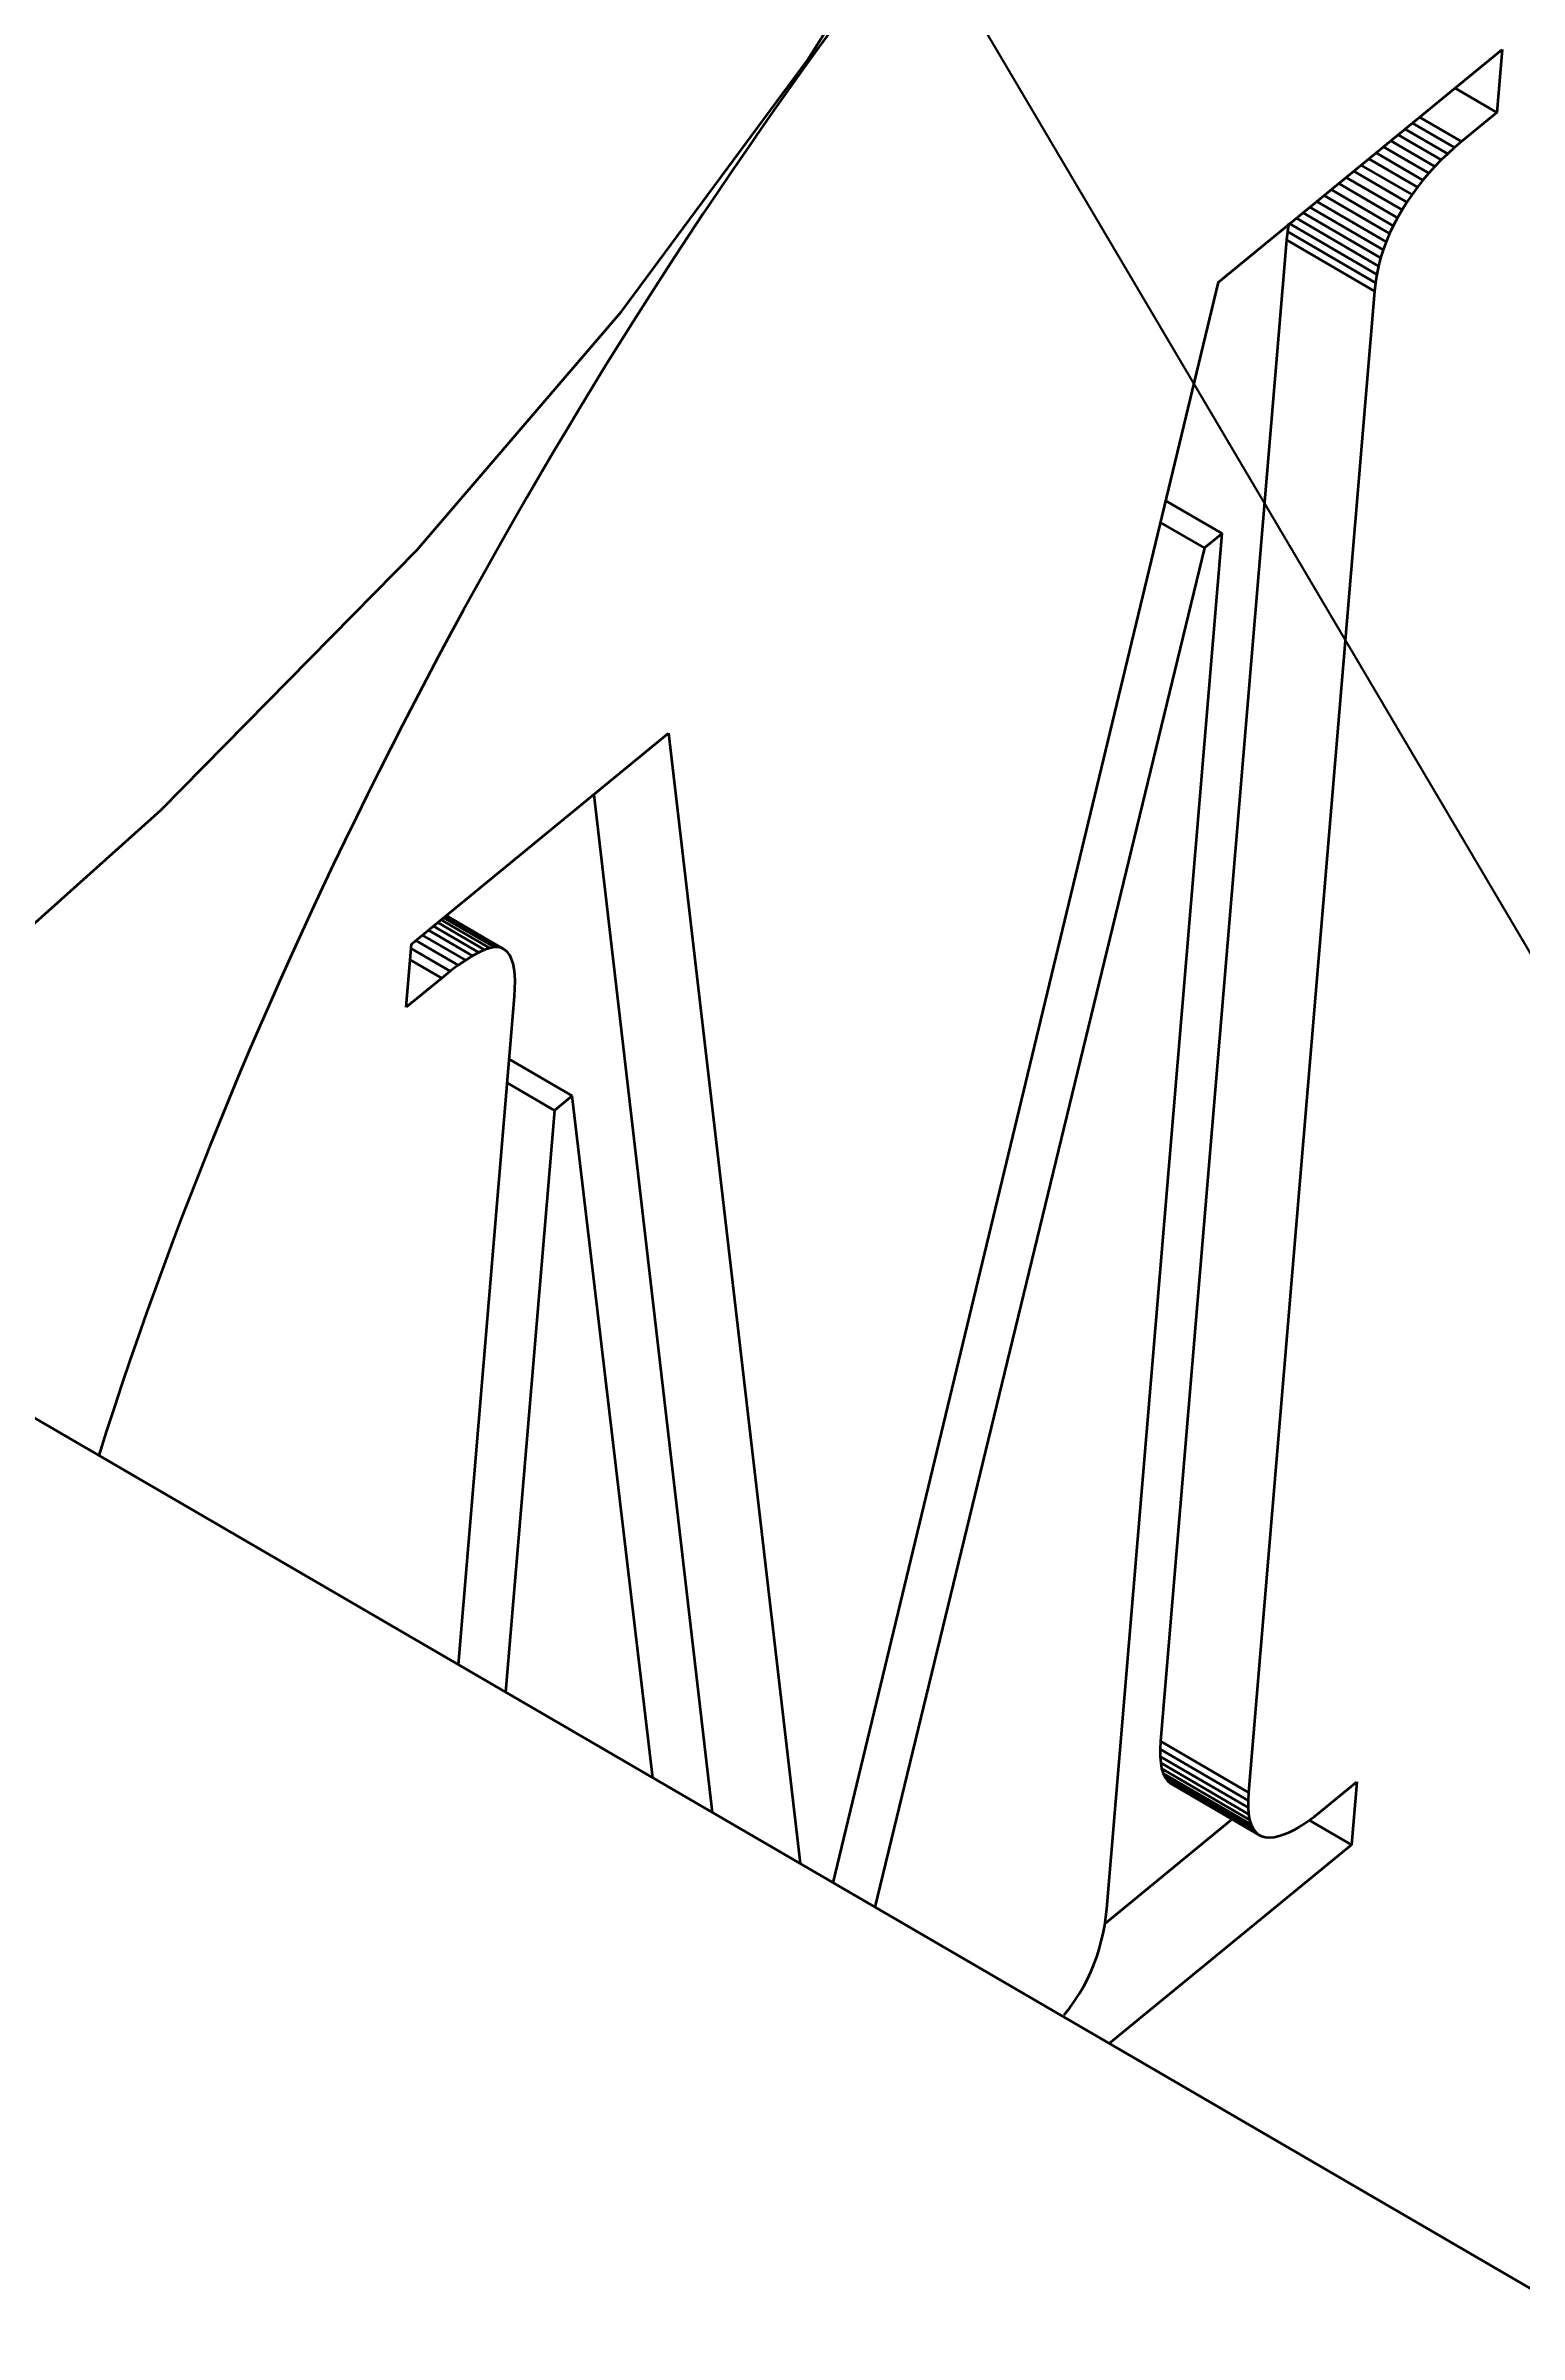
# Model space of a CAD drawing. Header units: millimetres. Extents: x 5606 to 13175, y -3239 to -2051.
# Drawn here: x 6963.04 to 6966.32, y -2754.69 to -2749.58 of the extents above; entities that cross this region are included whole.
import ezdxf

# ---------------------------------------------------------------- set-up
doc = ezdxf.new("R2010")
doc.units = ezdxf.units.MM
doc.layers.add('word_dim', color=253, linetype='Continuous')
doc.styles.get("Standard").update_dxf_attribs({"font": 'romans.shx', "bigfont": 'bigfont.shx'})
doc.dimstyles.new('RS1-4', dxfattribs={"dimscale": 4, "dimtxt": 3.5, "dimasz": 3, "dimexe": 1, "dimexo": 0, "dimgap": 1, "dimtad": 3, "dimdsep": 46, "dimtxsty": 'Standard', "dimblk1": 'OPEN', "dimblk2": 'OPEN', "dimsah": 1, "dimcen": 0, "dimclrd": 256, "dimclre": 256, "dimclrt": 3, "dimadec": 0, "dimazin": 0, "dimtfac": 1, "dimtmove": 0, "dimatfit": 3, "dimldrblk": 'OPEN', "dimfxl": 0, "dimtolj": 1, "dimtzin": 0, "dimarcsym": 0})

# ---------------------------------------------------------------- blocks, each defined once
blk = doc.blocks.new('A$C25B35021')
at = {"color": 7, "lineweight": 35}
blk.add_line((47.2364, -109.0129), (28.5672, -98.1464), dxfattribs=at)
at = {"color": 7, "lineweight": 35, "ltscale": 0.020454}
blk.add_line((40.5284, -101.0405), (41.161, -100.5216), dxfattribs=at)
at = {"color": 7, "lineweight": 35, "ltscale": 0.003523}
blk.add_line((41.161, -100.5216), (41.1491, -100.662), dxfattribs=at)
at = {"color": 7, "lineweight": 35, "ltscale": 0.002697}
for p, q in [((41.1491, -100.662), (41.0559, -100.6077)), ((41.0702, -100.7268), (40.9769, -100.6726))]:
    blk.add_line(p, q, dxfattribs=at)
at = {"color": 7, "lineweight": 35, "ltscale": 0.002736}
blk.add_line((41.0395, -100.7537), (40.9449, -100.6987), dxfattribs=at)
at = {"color": 7, "lineweight": 35, "ltscale": 0.002705}
blk.add_line((41.0545, -100.74), (40.961, -100.6856), dxfattribs=at)
at = {"color": 7, "lineweight": 35, "ltscale": 0.002555}
blk.add_line((41.1491, -100.662), (41.0702, -100.7268), dxfattribs=at)
at = {"color": 7, "lineweight": 35, "ltscale": 0.00302}
blk.add_line((40.9845, -100.8128), (40.8801, -100.752), dxfattribs=at)
at = {"color": 7, "lineweight": 35, "ltscale": 0.00292}
blk.add_line((40.9974, -100.7973), (40.8964, -100.7385), dxfattribs=at)
at = {"color": 7, "lineweight": 35, "ltscale": 0.002842}
for p, q in [((41.0109, -100.7823), (40.9127, -100.7251)), ((38.8662, -102.542), (38.7679, -102.4849))]:
    blk.add_line(p, q, dxfattribs=at)
at = {"color": 7, "lineweight": 35, "ltscale": 0.002779}
blk.add_line((41.025, -100.7678), (40.9289, -100.7119), dxfattribs=at)
at = {"color": 7, "lineweight": 35, "ltscale": 0.000505557}
blk.add_line((41.0395, -100.7537), (41.025, -100.7678), dxfattribs=at)
at = {"color": 7, "lineweight": 35, "ltscale": 0.000507666}
blk.add_line((41.0545, -100.74), (41.0395, -100.7537), dxfattribs=at)
at = {"color": 7, "lineweight": 35, "ltscale": 0.000511587}
blk.add_line((41.0702, -100.7268), (41.0545, -100.74), dxfattribs=at)
at = {"color": 7, "lineweight": 35, "ltscale": 0.003598}
for p, q in [((40.9377, -100.879), (40.8133, -100.8067)), ((38.9317, -102.5249), (38.8073, -102.4526))]:
    blk.add_line(p, q, dxfattribs=at)
at = {"color": 7, "lineweight": 35, "ltscale": 0.003425}
for p, q in [((40.9486, -100.8618), (40.8302, -100.7929)), ((38.9239, -102.523), (38.8055, -102.4541))]:
    blk.add_line(p, q, dxfattribs=at)
at = {"color": 7, "lineweight": 35, "ltscale": 0.003273}
for p, q in [((40.96, -100.845), (40.8469, -100.7792)), ((38.9149, -102.523), (38.8017, -102.4571))]:
    blk.add_line(p, q, dxfattribs=at)
at = {"color": 7, "lineweight": 35, "ltscale": 0.003136}
blk.add_line((40.972, -100.8287), (40.8636, -100.7655), dxfattribs=at)
at = {"color": 7, "lineweight": 35, "ltscale": 0.000503663}
blk.add_line((40.9974, -100.7973), (40.9845, -100.8128), dxfattribs=at)
at = {"color": 7, "lineweight": 35, "ltscale": 0.00050505}
blk.add_line((41.0109, -100.7823), (40.9974, -100.7973), dxfattribs=at)
at = {"color": 7, "lineweight": 35, "ltscale": 0.000505576}
blk.add_line((41.025, -100.7678), (41.0109, -100.7823), dxfattribs=at)
at = {"color": 7, "lineweight": 35, "ltscale": 0.00446}
blk.add_line((40.9023, -100.9499), (40.7481, -100.8602), dxfattribs=at)
at = {"color": 7, "lineweight": 35, "ltscale": 0.004216}
blk.add_line((40.9098, -100.932), (40.764, -100.8472), dxfattribs=at)
at = {"color": 7, "lineweight": 35, "ltscale": 0.003993}
blk.add_line((40.9182, -100.9143), (40.7801, -100.8339), dxfattribs=at)
at = {"color": 7, "lineweight": 35, "ltscale": 0.003785}
for p, q in [((40.9275, -100.8966), (40.7966, -100.8204)), ((38.9383, -102.5286), (38.8075, -102.4524))]:
    blk.add_line(p, q, dxfattribs=at)
at = {"color": 7, "lineweight": 35, "ltscale": 0.000508301}
blk.add_line((40.96, -100.845), (40.9486, -100.8618), dxfattribs=at)
at = {"color": 7, "lineweight": 35, "ltscale": 0.000506629}
blk.add_line((40.972, -100.8287), (40.96, -100.845), dxfattribs=at)
at = {"color": 7, "lineweight": 35, "ltscale": 0.000504871}
blk.add_line((40.9845, -100.8128), (40.972, -100.8287), dxfattribs=at)
at = {"color": 7, "lineweight": 35, "ltscale": 0.000469614}
blk.add_line((40.6854, -100.9087), (40.6825, -100.9273), dxfattribs=at)
at = {"color": 7, "lineweight": 35, "ltscale": 0.005671}
for p, q in [((40.8814, -101.0228), (40.6854, -100.9087)), ((40.5948, -104.4247), (40.3988, -104.3106)), ((40.5948, -104.4408), (40.3988, -104.3267)), ((40.5958, -104.4069), (40.3997, -104.2928)), ((40.5959, -104.4552), (40.3999, -104.3411)), ((40.6109, -104.4951), (40.4149, -104.381)), ((40.6174, -104.5007), (40.4213, -104.3866))]:
    blk.add_line(p, q, dxfattribs=at)
at = {"color": 7, "lineweight": 35, "ltscale": 0.005296}
blk.add_line((40.8853, -101.0044), (40.7022, -100.8978), dxfattribs=at)
at = {"color": 7, "lineweight": 35, "ltscale": 0.004997}
blk.add_line((40.89, -100.9862), (40.7172, -100.8856), dxfattribs=at)
at = {"color": 7, "lineweight": 35, "ltscale": 0.004721}
blk.add_line((40.8957, -100.9679), (40.7325, -100.873), dxfattribs=at)
at = {"color": 7, "lineweight": 35, "ltscale": 0.000498928}
blk.add_line((40.9275, -100.8966), (40.9182, -100.9143), dxfattribs=at)
at = {"color": 7, "lineweight": 35, "ltscale": 0.000508098}
blk.add_line((40.9377, -100.879), (40.9275, -100.8966), dxfattribs=at)
at = {"color": 7, "lineweight": 35, "ltscale": 0.000509493}
blk.add_line((40.9486, -100.8618), (40.9377, -100.879), dxfattribs=at)
at = {"color": 7, "lineweight": 35, "ltscale": 0.083965}
blk.add_line((40.6805, -100.9459), (40.3997, -104.2928), dxfattribs=at)
at = {"color": 7, "lineweight": 35, "ltscale": 0.000469465}
for p, q in [((40.6825, -100.9273), (40.6805, -100.9459)), ((40.8785, -101.0413), (40.8765, -101.06))]:
    blk.add_line(p, q, dxfattribs=at)
at = {"color": 7, "lineweight": 35, "ltscale": 0.00567}
for p, q in [((40.8765, -101.06), (40.6805, -100.9459)), ((40.8785, -101.0413), (40.6825, -100.9273)), ((40.598, -104.4678), (40.4019, -104.3537)), ((40.6013, -104.4786), (40.4052, -104.3645)), ((40.6056, -104.4877), (40.4095, -104.3737))]:
    blk.add_line(p, q, dxfattribs=at)
at = {"color": 7, "lineweight": 35, "ltscale": 0.000479352}
blk.add_line((40.9023, -100.9499), (40.8957, -100.9679), dxfattribs=at)
at = {"color": 7, "lineweight": 35, "ltscale": 0.000484995}
blk.add_line((40.9098, -100.932), (40.9023, -100.9499), dxfattribs=at)
at = {"color": 7, "lineweight": 35, "ltscale": 0.00049143}
blk.add_line((40.9182, -100.9143), (40.9098, -100.932), dxfattribs=at)
at = {"color": 7, "lineweight": 35, "ltscale": 0.000470303}
blk.add_line((40.8853, -101.0044), (40.8814, -101.0228), dxfattribs=at)
at = {"color": 7, "lineweight": 35, "ltscale": 0.000470745}
blk.add_line((40.89, -100.9862), (40.8853, -101.0044), dxfattribs=at)
at = {"color": 7, "lineweight": 35, "ltscale": 0.000477525}
blk.add_line((40.8957, -100.9679), (40.89, -100.9862), dxfattribs=at)
at = {"color": 7, "lineweight": 35, "ltscale": 0.091751}
blk.add_line((39.6698, -104.6086), (40.5284, -101.0405), dxfattribs=at)
at = {"color": 7, "lineweight": 35, "ltscale": 0.083966}
blk.add_line((40.8765, -101.06), (40.5958, -104.4069), dxfattribs=at)
at = {"color": 7, "lineweight": 35, "ltscale": 0.00046886}
blk.add_line((40.8814, -101.0228), (40.8785, -101.0413), dxfattribs=at)
at = {"color": 7, "lineweight": 35, "ltscale": 0.00363}
blk.add_line((40.5367, -101.6003), (40.4112, -101.5273), dxfattribs=at)
at = {"color": 7, "lineweight": 35, "ltscale": 0.07692}
blk.add_line((40.2796, -104.6663), (40.5367, -101.6003), dxfattribs=at)
at = {"color": 7, "lineweight": 35, "ltscale": 0.002822}
blk.add_line((40.4972, -101.6327), (40.3996, -101.5759), dxfattribs=at)
at = {"color": 7, "lineweight": 35, "ltscale": 0.001279}
blk.add_line((40.5367, -101.6003), (40.4972, -101.6327), dxfattribs=at)
at = {"color": 7, "lineweight": 35, "ltscale": 0.077942}
blk.add_line((40.4972, -101.6327), (39.7625, -104.6626), dxfattribs=at)
at = {"color": 7, "lineweight": 35, "ltscale": 0.018533}
blk.add_line((38.7299, -102.516), (39.3031, -102.0458), dxfattribs=at)
at = {"color": 7, "lineweight": 35, "ltscale": 0.063426}
blk.add_line((39.3031, -102.0458), (39.5963, -104.5658), dxfattribs=at)
at = {"color": 7, "lineweight": 35, "ltscale": 0.057108}
blk.add_line((39.1363, -102.1827), (39.4002, -104.4517), dxfattribs=at)
at = {"color": 7, "lineweight": 35, "ltscale": 0.002921}
blk.add_line((38.8802, -102.5344), (38.7793, -102.4756), dxfattribs=at)
at = {"color": 7, "lineweight": 35, "ltscale": 0.003019}
blk.add_line((38.893, -102.5287), (38.7887, -102.4679), dxfattribs=at)
at = {"color": 7, "lineweight": 35, "ltscale": 0.003139}
blk.add_line((38.9046, -102.5249), (38.7961, -102.4617), dxfattribs=at)
at = {"color": 7, "lineweight": 35, "ltscale": 0.003524}
for p, q in [((38.7181, -102.6565), (38.7299, -102.516)), ((40.837, -104.3833), (40.8253, -104.5238))]:
    blk.add_line(p, q, dxfattribs=at)
at = {"color": 7, "lineweight": 35, "ltscale": 0.002524}
blk.add_line((38.8164, -102.5763), (38.7291, -102.5256), dxfattribs=at)
at = {"color": 7, "lineweight": 35, "ltscale": 0.002733}
blk.add_line((38.8342, -102.563), (38.7397, -102.508), dxfattribs=at)
at = {"color": 7, "lineweight": 35, "ltscale": 0.002778}
blk.add_line((38.8508, -102.5516), (38.7547, -102.4957), dxfattribs=at)
at = {"color": 7, "lineweight": 35, "ltscale": 0.000452237}
blk.add_line((38.8662, -102.542), (38.8508, -102.5516), dxfattribs=at)
at = {"color": 7, "lineweight": 35, "ltscale": 0.00039907}
blk.add_line((38.8802, -102.5344), (38.8662, -102.542), dxfattribs=at)
at = {"color": 7, "lineweight": 35, "ltscale": 0.000351384}
blk.add_line((38.893, -102.5287), (38.8802, -102.5344), dxfattribs=at)
at = {"color": 7, "lineweight": 35, "ltscale": 0.000304962}
blk.add_line((38.9046, -102.5249), (38.893, -102.5287), dxfattribs=at)
at = {"color": 7, "lineweight": 35, "ltscale": 0.000260675}
blk.add_line((38.9149, -102.523), (38.9046, -102.5249), dxfattribs=at)
at = {"color": 7, "lineweight": 35, "ltscale": 0.00022583}
blk.add_line((38.9239, -102.523), (38.9149, -102.523), dxfattribs=at)
at = {"color": 7, "lineweight": 35, "ltscale": 0.00020114}
blk.add_line((38.9317, -102.5249), (38.9239, -102.523), dxfattribs=at)
at = {"color": 7, "lineweight": 35, "ltscale": 0.000188519}
blk.add_line((38.9383, -102.5286), (38.9317, -102.5249), dxfattribs=at)
at = {"color": 7, "lineweight": 35, "ltscale": 0.000197177}
blk.add_line((38.9442, -102.5339), (38.9383, -102.5286), dxfattribs=at)
at = {"color": 7, "lineweight": 35, "ltscale": 0.000209397}
blk.add_line((38.9491, -102.5407), (38.9442, -102.5339), dxfattribs=at)
at = {"color": 7, "lineweight": 35, "ltscale": 0.000234747}
blk.add_line((38.9532, -102.5491), (38.9491, -102.5407), dxfattribs=at)
at = {"color": 7, "lineweight": 35, "ltscale": 0.002557}
for p, q in [((38.7972, -102.5916), (38.7181, -102.6565)), ((40.7579, -104.4481), (40.837, -104.3833))]:
    blk.add_line(p, q, dxfattribs=at)
at = {"color": 7, "lineweight": 35, "ltscale": 0.00203}
blk.add_line((38.7972, -102.5916), (38.727, -102.5508), dxfattribs=at)
at = {"color": 7, "lineweight": 35, "ltscale": 0.000612914}
blk.add_line((38.8164, -102.5763), (38.7972, -102.5916), dxfattribs=at)
at = {"color": 7, "lineweight": 35, "ltscale": 0.000556032}
blk.add_line((38.8342, -102.563), (38.8164, -102.5763), dxfattribs=at)
at = {"color": 7, "lineweight": 35, "ltscale": 0.000504529}
blk.add_line((38.8508, -102.5516), (38.8342, -102.563), dxfattribs=at)
at = {"color": 7, "lineweight": 35, "ltscale": 0.000262522}
blk.add_line((38.9564, -102.5591), (38.9532, -102.5491), dxfattribs=at)
at = {"color": 7, "lineweight": 35, "ltscale": 0.000296407}
blk.add_line((38.9587, -102.5707), (38.9564, -102.5591), dxfattribs=at)
at = {"color": 7, "lineweight": 35, "ltscale": 0.00033086}
blk.add_line((38.9602, -102.5839), (38.9587, -102.5707), dxfattribs=at)
at = {"color": 7, "lineweight": 35, "ltscale": 0.000369578}
blk.add_line((38.9608, -102.5986), (38.9602, -102.5839), dxfattribs=at)
at = {"color": 7, "lineweight": 35, "ltscale": 0.037368}
blk.add_line((38.8344, -104.1224), (38.9593, -102.6329), dxfattribs=at)
at = {"color": 7, "lineweight": 35, "ltscale": 0.000448884}
blk.add_line((38.9593, -102.6329), (38.9605, -102.615), dxfattribs=at)
at = {"color": 7, "lineweight": 35, "ltscale": 0.000408981}
blk.add_line((38.9605, -102.615), (38.9608, -102.5986), dxfattribs=at)
at = {"color": 7, "lineweight": 35, "ltscale": 0.004061}
blk.add_line((39.0881, -102.8543), (38.9477, -102.7725), dxfattribs=at)
at = {"color": 7, "lineweight": 35, "ltscale": 0.003047}
blk.add_line((39.0485, -102.8867), (38.9432, -102.8254), dxfattribs=at)
at = {"color": 7, "lineweight": 35, "ltscale": 0.03254}
blk.add_line((39.0485, -102.8867), (38.9398, -104.1837), dxfattribs=at)
at = {"color": 7, "lineweight": 35, "ltscale": 0.001278}
blk.add_line((39.0881, -102.8543), (39.0485, -102.8867), dxfattribs=at)
at = {"color": 7, "lineweight": 35, "ltscale": 0.038279}
blk.add_line((39.268, -104.3748), (39.0881, -102.8543), dxfattribs=at)
at = {"color": 7, "lineweight": 35, "ltscale": 0.000446225}
for p, q in [((40.3997, -104.2928), (40.3988, -104.3106)), ((40.5958, -104.4069), (40.5948, -104.4247))]:
    blk.add_line(p, q, dxfattribs=at)
at = {"color": 7, "lineweight": 35, "ltscale": 0.000402832}
for p, q in [((40.3988, -104.3106), (40.3988, -104.3267)), ((40.5948, -104.4247), (40.5948, -104.4408))]:
    blk.add_line(p, q, dxfattribs=at)
at = {"color": 7, "lineweight": 35, "ltscale": 0.000358871}
for p, q in [((40.3988, -104.3267), (40.3999, -104.3411)), ((40.5948, -104.4408), (40.5959, -104.4552))]:
    blk.add_line(p, q, dxfattribs=at)
at = {"color": 7, "lineweight": 35, "ltscale": 0.000320842}
blk.add_line((40.3999, -104.3411), (40.4019, -104.3537), dxfattribs=at)
at = {"color": 7, "lineweight": 35, "ltscale": 0.0002831}
for p, q in [((40.4019, -104.3537), (40.4052, -104.3645)), ((40.598, -104.4678), (40.6013, -104.4786))]:
    blk.add_line(p, q, dxfattribs=at)
at = {"color": 7, "lineweight": 35, "ltscale": 0.000251887}
for p, q in [((40.4052, -104.3645), (40.4095, -104.3737)), ((40.6013, -104.4786), (40.6056, -104.4877))]:
    blk.add_line(p, q, dxfattribs=at)
at = {"color": 7, "lineweight": 35, "ltscale": 0.00022768}
blk.add_line((40.4095, -104.3737), (40.4149, -104.381), dxfattribs=at)
at = {"color": 7, "lineweight": 35, "ltscale": 0.000214167}
for p, q in [((40.4149, -104.381), (40.4213, -104.3866)), ((40.6109, -104.4951), (40.6174, -104.5007))]:
    blk.add_line(p, q, dxfattribs=at)
at = {"color": 7, "lineweight": 35, "ltscale": 0.009179}
blk.add_line((40.5593, -104.467), (40.2755, -104.6999), dxfattribs=at)
at = {"color": 7, "lineweight": 35, "ltscale": 0.000320089}
blk.add_line((40.5959, -104.4552), (40.598, -104.4678), dxfattribs=at)
at = {"color": 7, "lineweight": 35, "ltscale": 0.000390699}
blk.add_line((40.7, -104.4887), (40.7135, -104.4807), dxfattribs=at)
at = {"color": 7, "lineweight": 35, "ltscale": 0.000424896}
blk.add_line((40.7135, -104.4807), (40.7276, -104.4713), dxfattribs=at)
at = {"color": 7, "lineweight": 35, "ltscale": 0.000460856}
blk.add_line((40.7276, -104.4713), (40.7425, -104.4604), dxfattribs=at)
at = {"color": 7, "lineweight": 35, "ltscale": 0.002729}
blk.add_line((40.8253, -104.5238), (40.7309, -104.4689), dxfattribs=at)
at = {"color": 7, "lineweight": 35, "ltscale": 0.000491856}
blk.add_line((40.7425, -104.4604), (40.7579, -104.4481), dxfattribs=at)
at = {"color": 7, "lineweight": 35, "ltscale": 0.017464}
blk.add_line((40.8253, -104.5238), (40.2852, -104.9668), dxfattribs=at)
at = {"color": 7, "lineweight": 35, "ltscale": 0.000228296}
blk.add_line((40.6056, -104.4877), (40.6109, -104.4951), dxfattribs=at)
at = {"color": 7, "lineweight": 35, "ltscale": 0.000209864}
blk.add_line((40.6174, -104.5007), (40.6248, -104.5046), dxfattribs=at)
at = {"color": 7, "lineweight": 35, "ltscale": 0.000220198}
blk.add_line((40.6248, -104.5046), (40.6334, -104.5068), dxfattribs=at)
at = {"color": 7, "lineweight": 35, "ltscale": 0.000238433}
blk.add_line((40.6334, -104.5068), (40.6429, -104.5073), dxfattribs=at)
at = {"color": 7, "lineweight": 35, "ltscale": 0.000251154}
blk.add_line((40.6429, -104.5073), (40.6529, -104.5065), dxfattribs=at)
at = {"color": 7, "lineweight": 35, "ltscale": 0.000274905}
blk.add_line((40.6529, -104.5065), (40.6637, -104.5041), dxfattribs=at)
at = {"color": 7, "lineweight": 35, "ltscale": 0.000301353}
blk.add_line((40.6637, -104.5041), (40.6751, -104.5004), dxfattribs=at)
at = {"color": 7, "lineweight": 35, "ltscale": 0.000331296}
blk.add_line((40.6751, -104.5004), (40.6873, -104.4953), dxfattribs=at)
at = {"color": 7, "lineweight": 35, "ltscale": 0.000357616}
blk.add_line((40.6873, -104.4953), (40.7, -104.4887), dxfattribs=at)
at = {"color": 7, "lineweight": 35, "ltscale": 0.000461906}
blk.add_line((40.275, -104.7032), (40.2777, -104.6849), dxfattribs=at)
at = {"color": 7, "lineweight": 35, "ltscale": 0.000467189}
blk.add_line((40.2777, -104.6849), (40.2796, -104.6663), dxfattribs=at)
at = {"color": 7, "lineweight": 35, "ltscale": 0.000451604}
blk.add_line((40.2628, -104.7563), (40.2675, -104.7389), dxfattribs=at)
at = {"color": 7, "lineweight": 35, "ltscale": 0.00045525}
blk.add_line((40.2675, -104.7389), (40.2717, -104.7212), dxfattribs=at)
at = {"color": 7, "lineweight": 35, "ltscale": 0.000456863}
blk.add_line((40.2717, -104.7212), (40.275, -104.7032), dxfattribs=at)
at = {"color": 7, "lineweight": 35, "ltscale": 0.000449698}
blk.add_line((40.2511, -104.7903), (40.2573, -104.7735), dxfattribs=at)
at = {"color": 7, "lineweight": 35, "ltscale": 0.000449501}
blk.add_line((40.2573, -104.7735), (40.2628, -104.7563), dxfattribs=at)
at = {"color": 7, "lineweight": 35, "ltscale": 0.000458018}
blk.add_line((40.2191, -104.8551), (40.2282, -104.8392), dxfattribs=at)
at = {"color": 7, "lineweight": 35, "ltscale": 0.000452521}
blk.add_line((40.2282, -104.8392), (40.2367, -104.8232), dxfattribs=at)
at = {"color": 7, "lineweight": 35, "ltscale": 0.00044851}
blk.add_line((40.2367, -104.8232), (40.2442, -104.8069), dxfattribs=at)
at = {"color": 7, "lineweight": 35, "ltscale": 0.000448142}
blk.add_line((40.2442, -104.8069), (40.2511, -104.7903), dxfattribs=at)
at = {"color": 7, "lineweight": 35, "ltscale": 0.000508555}
blk.add_line((40.1847, -104.9029), (40.1972, -104.8869), dxfattribs=at)
at = {"color": 7, "lineweight": 35, "ltscale": 0.000489036}
blk.add_line((40.1972, -104.8869), (40.2086, -104.871), dxfattribs=at)
at = {"color": 7, "lineweight": 35, "ltscale": 0.000476319}
blk.add_line((40.2086, -104.871), (40.2191, -104.8551), dxfattribs=at)
at = {"color": 7, "lineweight": 35}
blk.add_lwpolyline([(37.5614, -102.7631), (38.1709, -102.217), (38.7418, -101.6377), (39.1983, -101.1056), (39.6129, -100.5454), (39.9942, -99.9387), (40.3275, -99.3092), (40.8265, -98.1192)], dxfattribs=at)
blk.add_ellipse((40.8231, -102.5472), major_axis=(2.5153, 4.3213), ratio=0.420639, start_param=5.350622, end_param=8.34595, dxfattribs=at)
blk = doc.blocks.new('aa1')
for p, q in [((-0.4, 0.06667), (0, 0)), ((0, 0), (-1, 0)), ((-0.4, -0.06667), (0, 0))]:
    blk.add_line(p, q)
blk = doc.blocks.new('aa2')
blk.add_circle((0, 0), 1)
blk = doc.blocks.new('*D276')
at = {"layer": 'DEFPOINTS', "color": 0, "linetype": 'Continuous', "ltscale": 2}
for p in [(6951.7817, -2726.9583), (7063.084, -2915.3115), (7063.084, -2915.3115)]:
    blk.add_point(p, dxfattribs=at)
at = {"layer": 'word_dim', "linetype": 'Continuous', "lineweight": -2, "ltscale": 2}
blk.add_line((6967.0438, -2752.786), (7047.8218, -2889.4839), dxfattribs=at)
at = {"layer": 'word_dim', "linetype": 'Continuous', "lineweight": -2, "ltscale": 2, "xscale": 30, "yscale": 30, "zscale": 30}
for name, p, rotation in [('aa1', (6951.7817, -2726.9583), 120.5798431427092), ('aa2', (7063.084, -2915.3115), 300.5798431427091)]:
    blk.add_blockref(name, p, dxfattribs=dict(at, rotation=rotation))
at = {"layer": 'word_dim', "color": 3, "linetype": 'Continuous', "ltscale": 2, "insert": (7007.4328, -2821.1349), "char_height": 0.000004, "attachment_point": 5, "rotation": 300.5798}
blk.add_mtext('\\A1;218.78', dxfattribs=at)
blk = doc.blocks.new('_Open')
at = {"color": 0, "lineweight": -2}
for p, q in [((-1, 0.16667), (0, 0)), ((-1, -0.16667), (0, 0)), ((0, 0), (-1, 0))]:
    blk.add_line(p, q, dxfattribs=at)

msp = doc.modelspace()

# ---------------------------------------------------------------- block references
at = {"layer": 'word_dim', "linetype": 'Continuous', "ltscale": 2}
msp.add_blockref('A$C25B35021', (6925.123, -2649.0704), dxfattribs=at)

# ---------------------------------------------------------------- dimensions: what is measured, and where the dimension line sits
at = {"layer": 'word_dim', "color": 3, "linetype": 'Continuous', "ltscale": 2}
dim = msp.add_aligned_dim(p1=(6951.7817, -2726.9583), p2=(7063.084, -2915.3115), distance=0, dimstyle='RS1-4', override={"dimtxt": 1e-06, "dimasz": 7.5, "dimgap": 0, "dimblk1": 'aa1', "dimblk2": 'aa2', "dimse1": 1, "dimse2": 1}, dxfattribs=at)
dim.commit()
dim.dimension.update_dxf_attribs({"geometry": '*D276', "text_midpoint": (7007.4328, -2821.1349)})

doc.saveas('drawing.dxf')
